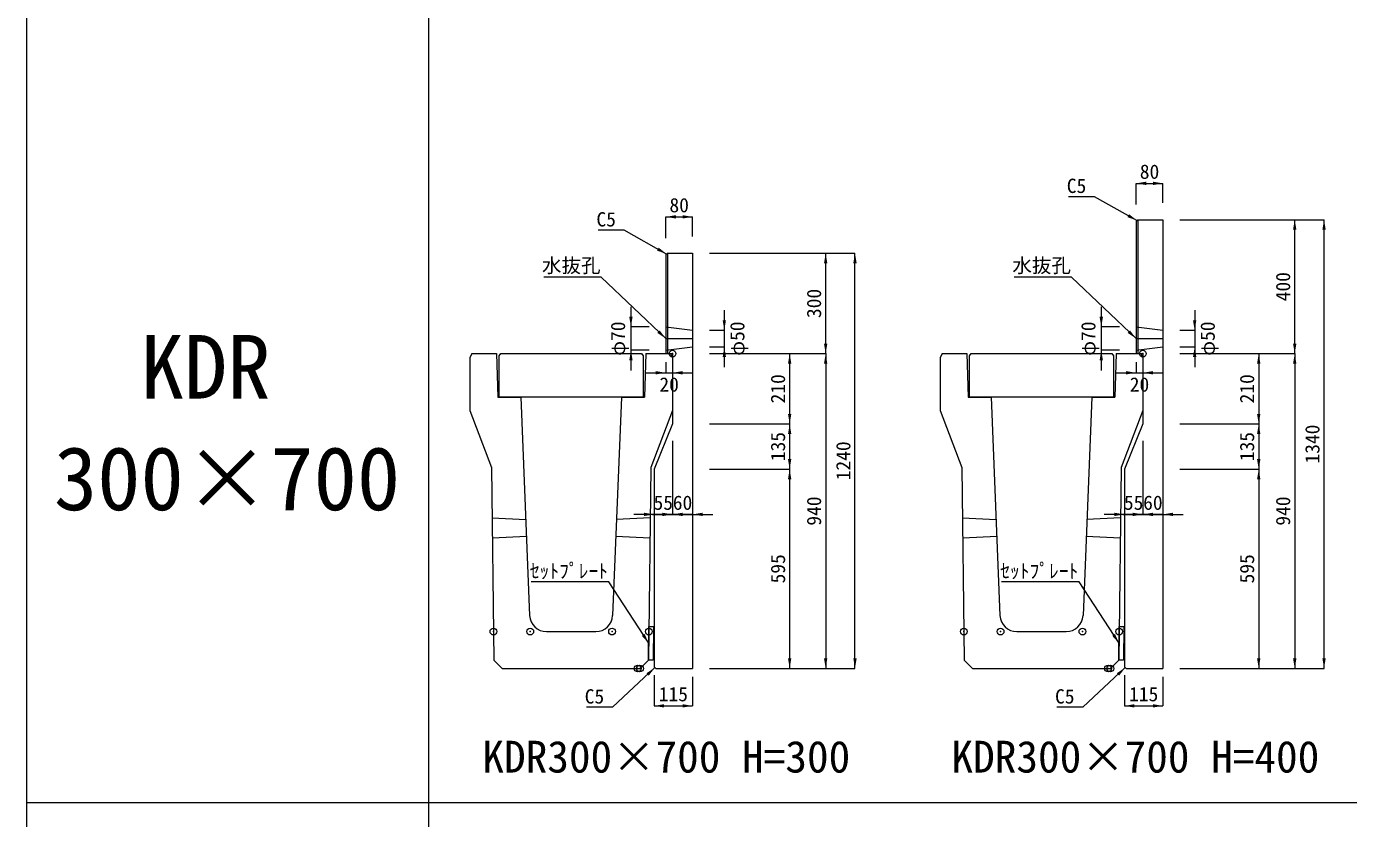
# Model space of a CAD drawing. Units: millimetres at full size, sheet at 1:40. Extents: x 172874 to 199766, y 869448 to 902797.
# Drawn here: x 187274 to 191220, y 894900 to 897266 of the extents above; entities that cross this region are included whole.
import ezdxf
from ezdxf.enums import TextEntityAlignment as Align

# ---------------------------------------------------------------- set-up
doc = ezdxf.new("R2010")
doc.units = ezdxf.units.MM
doc.header["$LTSCALE"] = 40
doc.header["$PDMODE"] = 32
doc.header["$PDSIZE"] = 20
doc.linetypes.add('DASHED', pattern=[7.5, 6, -1.5])
doc.linetypes.add('USER2', pattern=[4.7625, 3.175, -1.5875])
for name, color, linetype, lineweight in [('セットプレート', 3, 'Continuous', 13), ('パネックスKDR', 2, 'Continuous', 13), ('図枠', 5, 'Continuous', 13), ('寸法線', 7, 'Continuous', 13), ('引出線', 4, 'Continuous', 13), ('本体', 2, 'Continuous', 13), ('補助線', 8, 'Continuous', 13)]:
    doc.layers.add(name, color=color, linetype=linetype, lineweight=lineweight)
doc.layers.add('文字', color=7, linetype='Continuous')
doc.styles.add('ＭＳ ゴシック', font='')
doc.styles.get('ＭＳ ゴシック').set_extended_font_data('MS Gothic')

# ---------------------------------------------------------------- blocks, each defined once
blk = doc.blocks.new('filled_arrow')
at = {"color": 0, "linetype": 'Continuous', "lineweight": -2}
blk.add_solid([(7.5, 1.25), (0, 0), (7.5, -1.25)], dxfattribs=at)

msp = doc.modelspace()

# ---------------------------------------------------------------- linework, layer by layer
at = {"layer": 'セットプレート'}
for points in [[(189145, 895373.57), (189131, 895373.73), (189132.12, 895473.72), (189146.12, 895473.57)], [(190548.84, 895373.57), (190534.84, 895373.73), (190535.96, 895473.72), (190549.96, 895473.57)]]:
    msp.add_lwpolyline(points, close=True, dxfattribs=at)
at = {"layer": 'パネックスKDR'}
for p, q in [((190586.29, 896683.73), (190591.29, 896688.73)), ((190586.29, 896683.73), (190586.29, 896288.73)), ((190591.29, 896688.73), (190666.29, 896688.73)), ((190666.29, 896688.73), (190666.29, 895348.73)), ((189182.45, 896583.73), (189187.45, 896588.73)), ((189182.45, 896583.73), (189182.45, 896288.73)), ((189187.45, 896588.73), (189262.45, 896588.73)), ((189262.45, 896588.73), (189262.45, 895348.73)), ((189182.45, 896288.73), (189202.45, 896288.73)), ((189202.45, 896288.73), (189202.45, 896078.73)), ((190586.29, 896288.73), (190606.29, 896288.73)), ((190606.29, 896288.73), (190606.29, 896078.73)), ((189202.45, 896078.73), (189147.45, 895943.73)), ((190606.29, 896078.73), (190551.29, 895943.73)), ((189147.45, 895943.73), (189147.45, 895353.73)), ((190551.29, 895943.73), (190551.29, 895353.73)), ((189147.45, 895353.73), (189152.45, 895348.73)), ((189152.45, 895348.73), (189262.45, 895348.73)), ((190551.29, 895353.73), (190556.29, 895348.73)), ((190556.29, 895348.73), (190666.29, 895348.73))]:
    msp.add_line(p, q, dxfattribs=at)
at = {"layer": 'パネックスKDR', "lineweight": 5}
for p, q in [((190591.29, 896688.73), (190591.29, 896288.73)), ((189187.45, 896588.73), (189187.45, 896288.73))]:
    msp.add_line(p, q, dxfattribs=at)
at = {"layer": 'パネックスKDR', "linetype": 'DASHED', "lineweight": 9}
for p, q in [((189182.45, 896368.73), (189262.45, 896358.73)), ((190586.29, 896368.73), (190666.29, 896358.73)), ((189182.45, 896298.73), (189262.45, 896308.73)), ((190586.29, 896298.73), (190666.29, 896308.73))]:
    msp.add_line(p, q, dxfattribs=at)
at = {"layer": '図枠'}
for p, q in [((187274.21, 902448.33), (187274.21, 886548.33)), ((188474.21, 902448.33), (188474.21, 886548.33)), ((187274.21, 894948.33), (199674.21, 894948.33)), ((187274.21, 894948.33), (199674.21, 894948.33))]:
    msp.add_line(p, q, dxfattribs=at)
at = {"layer": '寸法線'}
for p, q in [((190586.29, 896797.28), (190666.29, 896797.28)), ((190586.29, 896733.73), (190586.29, 896797.28)), ((190666.29, 896738.73), (190666.29, 896797.28)), ((189182.45, 896697.28), (189262.45, 896697.28)), ((189182.45, 896633.73), (189182.45, 896697.28)), ((189262.45, 896638.73), (189262.45, 896697.28)), ((190716.29, 896688.73), (191147.13, 896688.73)), ((190716.29, 896688.73), (191059.63, 896688.73)), ((191059.63, 896288.73), (191059.63, 896688.73)), ((191147.13, 895348.73), (191147.13, 896688.73)), ((189312.45, 896588.73), (189747.13, 896588.73)), ((189312.45, 896588.73), (189659.63, 896588.73)), ((189659.63, 896288.73), (189659.63, 896588.73)), ((189747.13, 895348.73), (189747.13, 896588.73)), ((189078.38, 896428.73), (189078.38, 896238.73)), ((190482.22, 896428.73), (190482.22, 896238.73)), ((189357.12, 896418.73), (189357.12, 896248.73)), ((190760.96, 896418.73), (190760.96, 896248.73)), ((189132.45, 896368.73), (189078.38, 896368.73)), ((189312.45, 896358.73), (189357.12, 896358.73)), ((190536.29, 896368.73), (190482.22, 896368.73)), ((190716.29, 896358.73), (190760.96, 896358.73)), ((189312.45, 896308.73), (189357.12, 896308.73)), ((190716.29, 896308.73), (190760.96, 896308.73)), ((189132.45, 896298.73), (189078.38, 896298.73)), ((189312.45, 896288.73), (189659.63, 896288.73)), ((189312.45, 896288.73), (189552.13, 896288.73)), ((189312.45, 896288.73), (189659.63, 896288.73)), ((189552.13, 896288.73), (189552.13, 896078.73)), ((189659.63, 896288.73), (189659.63, 895348.73)), ((190536.29, 896298.73), (190482.22, 896298.73)), ((190716.29, 896288.73), (191059.63, 896288.73)), ((190716.29, 896288.73), (190952.13, 896288.73)), ((190716.29, 896288.73), (191059.63, 896288.73)), ((190952.13, 896288.73), (190952.13, 896078.73)), ((191059.63, 896288.73), (191059.63, 895348.73)), ((189122.45, 896231.65), (189262.45, 896231.65)), ((189182.45, 896263.73), (189182.45, 896231.65)), ((189202.45, 896263.73), (189202.45, 896231.65)), ((190526.29, 896231.65), (190666.29, 896231.65)), ((190586.29, 896263.73), (190586.29, 896231.65)), ((190606.29, 896263.73), (190606.29, 896231.65)), ((189312.45, 896078.73), (189552.13, 896078.73)), ((189312.45, 896078.73), (189552.13, 896078.73)), ((189552.13, 896078.73), (189552.13, 895943.73)), ((190716.29, 896078.73), (190952.13, 896078.73)), ((190716.29, 896078.73), (190952.13, 896078.73)), ((190952.13, 896078.73), (190952.13, 895943.73)), ((189202.45, 896028.73), (189202.45, 895808.73)), ((189202.45, 896028.73), (189202.45, 895808.73)), ((189262.45, 896028.73), (189262.45, 895808.73)), ((190606.29, 896028.73), (190606.29, 895808.73)), ((190606.29, 896028.73), (190606.29, 895808.73)), ((190666.29, 896028.73), (190666.29, 895808.73)), ((189312.45, 895943.73), (189552.13, 895943.73)), ((189312.45, 895943.73), (189552.13, 895943.73)), ((189552.13, 895943.73), (189552.13, 895348.73)), ((190716.29, 895943.73), (190952.13, 895943.73)), ((190716.29, 895943.73), (190952.13, 895943.73)), ((190952.13, 895943.73), (190952.13, 895348.73)), ((189147.45, 895893.73), (189147.45, 895808.73)), ((190551.29, 895893.73), (190551.29, 895808.73)), ((189262.45, 895808.73), (189087.45, 895808.73)), ((189142.45, 895808.73), (189322.45, 895808.73)), ((190666.29, 895808.73), (190491.29, 895808.73)), ((190546.29, 895808.73), (190726.29, 895808.73)), ((189147.45, 895328.73), (189147.45, 895236.93)), ((189262.45, 895323.73), (189262.45, 895236.93)), ((189312.45, 895348.73), (189747.13, 895348.73)), ((189312.45, 895348.73), (189659.63, 895348.73)), ((189312.45, 895348.73), (189552.13, 895348.73)), ((190551.29, 895328.73), (190551.29, 895236.93)), ((190666.29, 895323.73), (190666.29, 895236.93)), ((190716.29, 895348.73), (191147.13, 895348.73)), ((190716.29, 895348.73), (191059.63, 895348.73)), ((190716.29, 895348.73), (190952.13, 895348.73)), ((189147.45, 895236.93), (189262.45, 895236.93)), ((190551.29, 895236.93), (190666.29, 895236.93))]:
    msp.add_line(p, q, dxfattribs=at)
at = {"layer": '引出線'}
for points in [[(190588.79, 896686.23), (190462.42, 896757.31), (190384.65, 896757.31)], [(189184.95, 896586.23), (189058.58, 896657.31), (188980.81, 896657.31)], [(189182.45, 896333.73), (188989.99, 896517.18), (188818.25, 896517.18)], [(190586.29, 896333.73), (190393.83, 896517.18), (190222.09, 896517.18)], [(189131.56, 895423.73), (189012.01, 895607.17), (188780.64, 895607.17)], [(190535.4, 895423.73), (190415.85, 895607.17), (190184.48, 895607.17)], [(189149.95, 895351.23), (189023.58, 895232.58), (188945.81, 895232.58)], [(190553.79, 895351.23), (190427.42, 895232.58), (190349.65, 895232.58)]]:
    msp.add_lwpolyline(points, dxfattribs=at)
at = {"layer": '本体'}
for p, q in [((188603.45, 896288.73), (188597.45, 896276.73)), ((188597.45, 896276.73), (188597.45, 896118.73)), ((188603.45, 896288.73), (188677.45, 896288.73)), ((188677.45, 896288.73), (188681.45, 896158.73)), ((189122.45, 896288.73), (189118.45, 896158.73)), ((189122.45, 896288.73), (189196.45, 896288.73)), ((189196.45, 896288.73), (189202.45, 896276.73)), ((189202.45, 896276.73), (189202.45, 896118.73)), ((190007.29, 896288.73), (190001.29, 896276.73)), ((190001.29, 896276.73), (190001.29, 896118.73)), ((190007.29, 896288.73), (190081.29, 896288.73)), ((190081.29, 896288.73), (190085.29, 896158.73)), ((190526.29, 896288.73), (190522.29, 896158.73)), ((190526.29, 896288.73), (190600.29, 896288.73)), ((190600.29, 896288.73), (190606.29, 896276.73)), ((190606.29, 896276.73), (190606.29, 896118.73)), ((188681.45, 896158.73), (188749.95, 896158.73)), ((188749.95, 896158.73), (188776.03, 895506.73)), ((189049.95, 896158.73), (189023.87, 895506.73)), ((189049.95, 896158.73), (189118.45, 896158.73)), ((190085.29, 896158.73), (190153.79, 896158.73)), ((190153.79, 896158.73), (190179.87, 895506.73)), ((190453.79, 896158.73), (190427.71, 895506.73)), ((190453.79, 896158.73), (190522.29, 896158.73)), ((188597.45, 896118.73), (188662.45, 895948.73)), ((189202.45, 896118.73), (189137.45, 895948.73)), ((190001.29, 896118.73), (190066.29, 895948.73)), ((190606.29, 896118.73), (190541.29, 895948.73)), ((188662.45, 895948.73), (188668.91, 895373.73)), ((189137.45, 895948.73), (189131, 895373.73)), ((190066.29, 895948.73), (190072.75, 895373.73)), ((190541.29, 895948.73), (190534.84, 895373.73)), ((188825.99, 895458.73), (188973.91, 895458.73)), ((190229.83, 895458.73), (190377.75, 895458.73)), ((188668.91, 895373.73), (188694.19, 895348.73)), ((189105.72, 895348.73), (189131, 895373.73)), ((190072.75, 895373.73), (190098.03, 895348.73)), ((190509.56, 895348.73), (190534.84, 895373.73)), ((188694.19, 895348.73), (189105.72, 895348.73)), ((190098.03, 895348.73), (190509.56, 895348.73))]:
    msp.add_line(p, q, dxfattribs=at)
at = {"layer": '本体', "linetype": 'USER2'}
for p, q in [((188664.14, 895798.73), (188764.55, 895793.73)), ((189135.77, 895798.73), (189035.35, 895793.73)), ((190067.97, 895798.73), (190168.39, 895793.73)), ((190539.61, 895798.73), (190439.19, 895793.73)), ((188664.81, 895738.73), (188766.55, 895743.73)), ((189033.35, 895743.73), (189135.1, 895738.73)), ((190068.65, 895738.73), (190170.39, 895743.73)), ((190437.19, 895743.73), (190538.93, 895738.73))]:
    msp.add_line(p, q, dxfattribs=at)
at = {"layer": '本体', "lineweight": 20}
for points in [[(188684.95, 896282.73), (188689.95, 896288.73), (189109.95, 896288.73), (189114.95, 896282.73), (189114.95, 896158.73), (188684.95, 896158.73)], [(190088.79, 896282.73), (190093.79, 896288.73), (190513.79, 896288.73), (190518.79, 896282.73), (190518.79, 896158.73), (190088.79, 896158.73)]]:
    msp.add_lwpolyline(points, close=True, dxfattribs=at)
at = {"layer": '本体'}
for centre, start, end in [((188825.99, 895508.73), 182.29061, 270), ((188973.91, 895508.73), 270, 357.70939), ((190229.83, 895508.73), 182.29061, 270), ((190377.75, 895508.73), 270, 357.70939)]:
    msp.add_arc(centre, 50, start, end, dxfattribs=at)
at = {"layer": '補助線'}
for p, q in [((189182.45, 896333.73), (189262.45, 896333.73)), ((190586.29, 896333.73), (190666.29, 896333.73))]:
    msp.add_line(p, q, dxfattribs=at)
for p in [(189202.45, 896288.73), (190606.29, 896288.73), (188667.95, 895458.73), (188777.95, 895458.73), (189021.95, 895458.73), (189131.95, 895458.73), (190071.79, 895458.73), (190181.79, 895458.73), (190425.79, 895458.73), (190535.79, 895458.73), (189098.45, 895348.73), (189105.45, 895348.73), (189105.45, 895348.73), (190502.29, 895348.73), (190509.29, 895348.73), (190509.29, 895348.73)]:
    msp.add_point(p, dxfattribs=at)

# ---------------------------------------------------------------- block references
at = {"layer": '寸法線', "xscale": 4, "yscale": 4}
for p in [(190586.29, 896797.28), (189182.45, 896697.28), (189202.45, 896231.65), (190606.29, 896231.65), (189202.45, 895808.73), (189262.45, 895808.73), (190606.29, 895808.73), (190666.29, 895808.73), (189147.45, 895236.93), (190551.29, 895236.93)]:
    msp.add_blockref('filled_arrow', p, dxfattribs=at)
for p, rotation in [((190666.29, 896797.28), 180), ((189262.45, 896697.28), 180), ((191059.63, 896688.73), 270), ((191147.13, 896688.73), 270), ((189659.63, 896588.73), 270), ((189747.13, 896588.73), 270), ((189078.38, 896368.73), 90), ((189357.12, 896358.73), 90), ((190482.22, 896368.73), 90), ((190760.96, 896358.73), 90), ((189357.12, 896308.73), 270), ((189659.63, 896288.73), 90), ((190760.96, 896308.73), 270), ((191059.63, 896288.73), 90), ((189078.38, 896298.73), 270), ((189552.13, 896288.73), 270), ((189659.63, 896288.73), 270), ((190482.22, 896298.73), 270), ((190952.13, 896288.73), 270), ((191059.63, 896288.73), 270), ((189182.45, 896231.65), 180), ((190586.29, 896231.65), 180), ((189552.13, 896078.73), 90), ((190952.13, 896078.73), 90), ((189552.13, 896078.73), 270), ((190952.13, 896078.73), 270), ((189552.13, 895943.73), 90), ((190952.13, 895943.73), 90), ((189552.13, 895943.73), 270), ((190952.13, 895943.73), 270), ((189147.45, 895808.73), 180), ((189202.45, 895808.73), 180), ((190551.29, 895808.73), 180), ((190606.29, 895808.73), 180), ((189552.13, 895348.73), 90), ((189659.63, 895348.73), 90), ((189747.13, 895348.73), 90), ((190952.13, 895348.73), 90), ((191059.63, 895348.73), 90), ((191147.13, 895348.73), 90), ((189262.45, 895236.93), 180), ((190666.29, 895236.93), 180)]:
    msp.add_blockref('filled_arrow', p, dxfattribs=dict(at, rotation=rotation))
at = {"layer": '引出線', "xscale": 4, "yscale": 4}
for p, rotation in [((190588.79, 896686.23), 150.6), ((189184.95, 896586.23), 150.6), ((189182.45, 896333.73), 136.4), ((190586.29, 896333.73), 136.4), ((189131.56, 895423.73), 123.1), ((190535.4, 895423.73), 123.1), ((189149.95, 895351.23), 223.2), ((190553.79, 895351.23), 223.2)]:
    msp.add_blockref('filled_arrow', p, dxfattribs=dict(at, rotation=rotation))

# ---------------------------------------------------------------- texts
at = {"layer": '寸法線', "style": 'ＭＳ ゴシック'}
for s, p in [('80', (190626.29, 896832.28)), ('80', (189222.45, 896732.28)), ('20', (189192.45, 896196.65)), ('20', (190596.29, 896196.65)), ('55', (189174.95, 895843.73)), ('60', (189232.45, 895843.73)), ('55', (190578.79, 895843.73)), ('60', (190636.29, 895843.73)), ('115', (189204.95, 895271.93)), ('115', (190608.79, 895271.93))]:
    msp.add_text(s, height=42.72, dxfattribs=at).set_placement(p, align=Align.MIDDLE_CENTER)
for s, p in [('400', (191024.63, 896488.73)), ('300', (189624.63, 896438.73)), ('φ70', (189039.73, 896333.73)), ('φ50', (189395.78, 896333.73)), ('φ70', (190443.56, 896333.73)), ('φ50', (190799.62, 896333.73)), ('210', (189517.13, 896183.73)), ('210', (190917.13, 896183.73)), ('1340', (191112.13, 896018.73)), ('135', (189517.13, 896011.23)), ('135', (190917.13, 896011.23)), ('1240', (189712.13, 895968.73)), ('940', (189624.63, 895818.73)), ('940', (191024.63, 895818.73)), ('595', (189517.13, 895646.23)), ('595', (190917.13, 895646.23))]:
    msp.add_text(s, height=42.72, rotation=90, dxfattribs=at).set_placement(p, align=Align.MIDDLE_CENTER)
at = {"layer": '引出線', "style": 'ＭＳ ゴシック'}
for s, p in [('C5', (190437.42, 896811.31)), ('C5', (189033.58, 896711.31)), ('水抜孔', (188987.74, 896573.46)), ('水抜孔', (190391.58, 896573.46)), ('ｾｯﾄﾌﾟﾚｰﾄ', (189009.76, 895661.17)), ('ｾｯﾄﾌﾟﾚｰﾄ', (190413.6, 895661.17)), ('C5', (188998.58, 895286.58)), ('C5', (190402.42, 895286.58))]:
    msp.add_text(s, height=42.72, dxfattribs=at).set_placement(p, align=Align.TOP_RIGHT)
at = {"layer": '文字', "style": 'ＭＳ ゴシック'}
for s, p in [('KDR ', (187615.21, 896344.5)), ('300×700', (187356.21, 896011.16))]:
    msp.add_text(s, height=189.9, dxfattribs=at).set_placement(p, align=Align.TOP_LEFT)
for s, p in [('KDR300×700 H=300', (188635.03, 895009.17)), ('KDR300×700 H=400', (190035.03, 895009.17))]:
    msp.add_text(s, height=94.94, dxfattribs=at).set_placement(p, align=Align.BOTTOM_LEFT)

doc.saveas('drawing.dxf')
